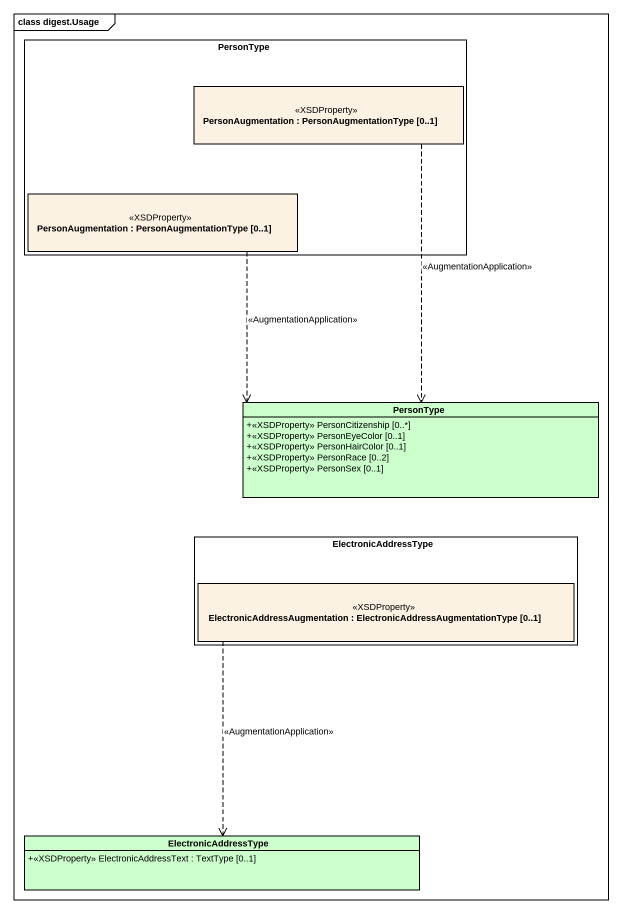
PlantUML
@startuml
mainframe class digest.Usage
allowmixing
hide circle
hide empty members
skinparam classAttributeIconSize 0
rectangle PersonType {
  rectangle "PersonAugmentation : PersonAugmentationType [0..1]" as PersonAugmentation <<XSDProperty>>
  rectangle "PersonAugmentation : PersonAugmentationType [0..1]" as PersonAugmentation_2 <<XSDProperty>>
}
class "PersonType" as PersonType_2 #CCFFCC {
  +<<XSDProperty>> PersonCitizenship [0..*]
  +<<XSDProperty>> PersonEyeColor [0..1]
  +<<XSDProperty>> PersonHairColor [0..1]
  +<<XSDProperty>> PersonRace [0..2]
  +<<XSDProperty>> PersonSex [0..1]
}
rectangle ElectronicAddressType {
  rectangle "ElectronicAddressAugmentation : ElectronicAddressAugmentationType [0..1]" as ElectronicAddressAugmentatio <<XSDProperty>>
}
class "ElectronicAddressType" as ElectronicAddressType_2 #CCFFCC {
  +<<XSDProperty>> ElectronicAddressText : TextType [0..1]
}
PersonAugmentation ..> PersonType_2 : <<AugmentationApplication>>
PersonAugmentation_2 ..> PersonType_2 : <<AugmentationApplication>>
ElectronicAddressAugmentatio ..> ElectronicAddressType_2 : <<AugmentationApplication>>
@enduml
